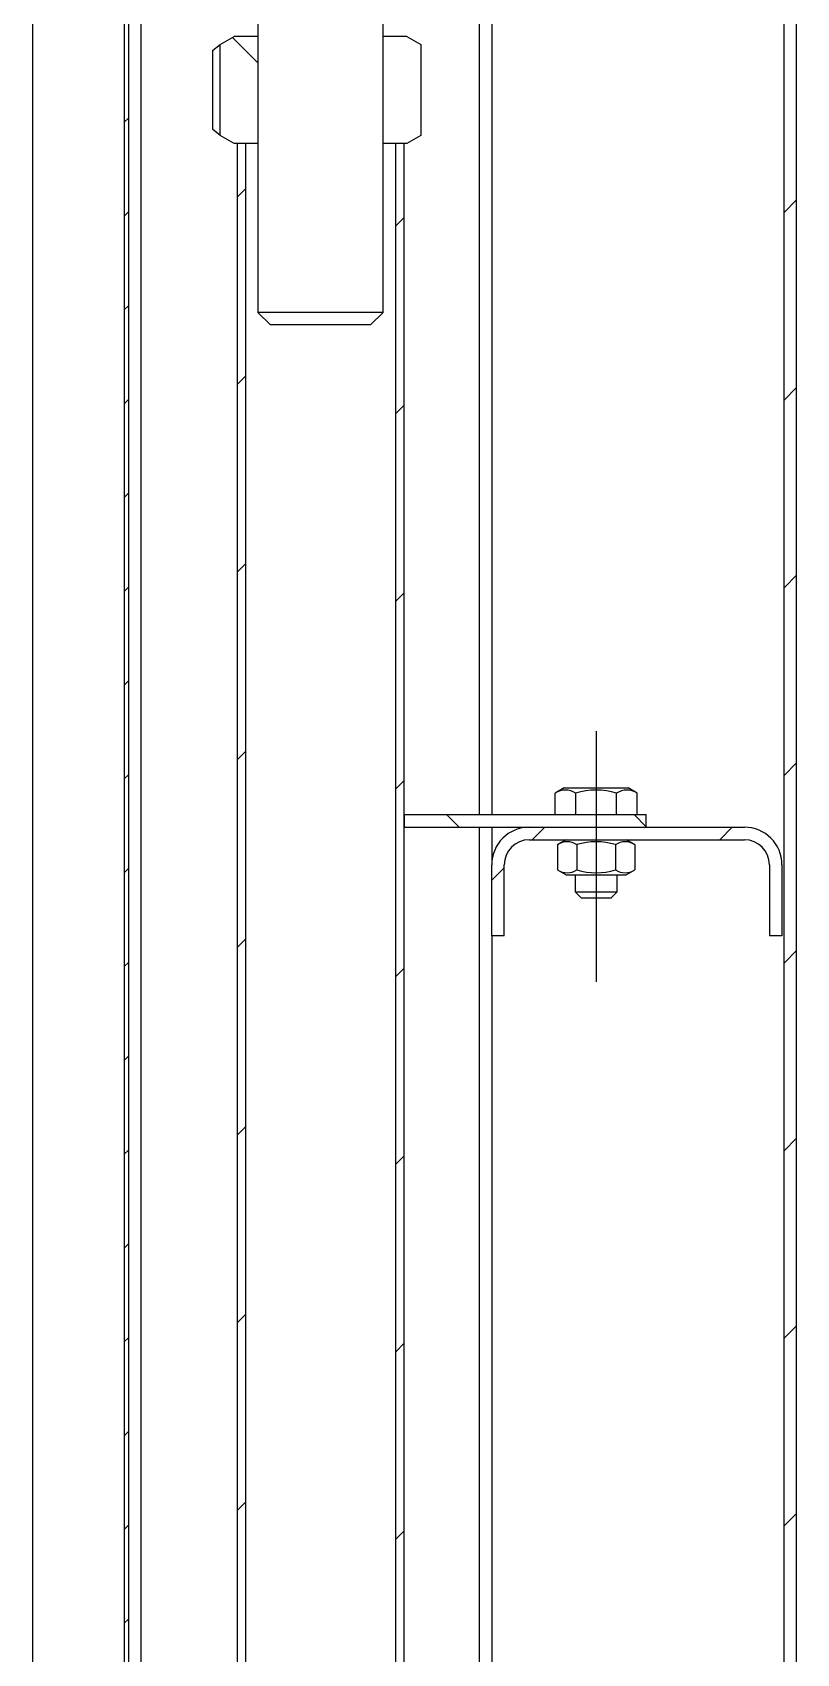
# Model space of a CAD drawing. Header units: millimetres. Extents: x 0 to 594, y 0 to 420.
# Drawn here: x 276.17 to 294.47, y 223.54 to 262.33 of the extents above; entities that cross this region are included whole.
import ezdxf

# ---------------------------------------------------------------- set-up
doc = ezdxf.new("R2010")
doc.units = ezdxf.units.MM
doc.layers.add('FORMAT', color=7, linetype='Continuous')

# ---------------------------------------------------------------- blocks, each defined once
blk = doc.blocks.new('SW_HATCH_0')
at = {"color": 0, "linetype": 'Continuous', "lineweight": 18}
for p, q in [((-4.21, 94.013), (-3.6, 93.403)), ((-6.7, 92.083), (-6.8, 91.983)), ((-3.9, 90.393), (-4.1, 90.193)), ((9.3, 90.122), (9, 89.822)), ((-6.7, 89.838), (-6.8, 89.738)), ((-0.1, 89.703), (-0.3, 89.503)), ((-6.7, 87.593), (-6.8, 87.493)), ((-3.9, 85.903), (-4.1, 85.703)), ((9.3, 85.632), (9, 85.332)), ((-6.7, 85.348), (-6.8, 85.248)), ((-0.1, 85.212), (-0.3, 85.012)), ((-6.7, 83.103), (-6.8, 83.003)), ((-3.9, 81.412), (-4.1, 81.212)), ((9.3, 81.142), (9, 80.842)), ((-6.7, 80.857), (-6.8, 80.757)), ((-0.1, 80.722), (-0.3, 80.522)), ((-6.7, 78.612), (-6.8, 78.512)), ((-3.9, 76.922), (-4.1, 76.722)), ((9.3, 76.652), (9, 76.352)), ((-6.7, 76.367), (-6.8, 76.267)), ((-0.1, 76.232), (-0.3, 76.032)), ((0.919, 75.413), (1.219, 75.113)), ((5.409, 75.413), (5.7, 75.122)), ((3.271, 75.113), (2.971, 74.813)), ((7.761, 75.113), (7.461, 74.813)), ((-6.7, 74.122), (-6.8, 74.022)), ((2.3, 74.142), (2, 73.842)), ((-3.9, 72.432), (-4.1, 72.232)), ((9.3, 72.162), (9, 71.862)), ((-6.7, 71.877), (-6.8, 71.777)), ((-0.1, 71.742), (-0.3, 71.542)), ((-6.7, 69.632), (-6.8, 69.532)), ((-3.9, 67.942), (-4.1, 67.742)), ((9.3, 67.672), (9, 67.372)), ((-6.7, 67.387), (-6.8, 67.287)), ((-0.1, 67.252), (-0.3, 67.052)), ((-6.7, 65.142), (-6.8, 65.042)), ((-3.9, 63.452), (-4.1, 63.252)), ((-6.7, 62.897), (-6.8, 62.797)), ((9.3, 63.182), (9, 62.882)), ((-0.1, 62.762), (-0.3, 62.562)), ((-6.7, 60.652), (-6.8, 60.552)), ((-3.9, 58.962), (-4.1, 58.762)), ((9.3, 58.691), (9, 58.391)), ((-6.7, 58.407), (-6.8, 58.307)), ((-0.1, 58.272), (-0.3, 58.072)), ((-6.7, 56.162), (-6.8, 56.062))]:
    blk.add_line(p, q, dxfattribs=at)

msp = doc.modelspace()

# ---------------------------------------------------------------- linework, layer by layer
at = {"layer": 'FORMAT'}
for p, q in [((276.165, 274.916), (276.165, 175.966)), ((278.365, 274.291), (278.365, 177.966)), ((278.465, 274.291), (278.465, 177.966)), ((294.165, 174.366), (294.165, 274.306)), ((294.465, 174.366), (294.465, 274.306)), ((278.765, 271.716), (278.765, 184.766)), ((281.565, 270.436), (281.565, 255.636)), ((284.565, 255.636), (284.565, 270.436)), ((286.865, 267.266), (286.865, 243.616)), ((287.165, 263.516), (287.165, 243.616)), ((280.479, 261.901), (280.662, 262.046)), ((280.479, 261.901), (280.479, 260.017)), ((280.662, 262.046), (280.995, 262.239)), ((280.662, 259.872), (280.662, 262.046)), ((281.565, 262.239), (280.995, 262.239)), ((285.135, 262.239), (284.565, 262.239)), ((285.135, 262.239), (285.469, 262.046)), ((285.469, 262.046), (285.469, 259.872)), ((280.662, 259.872), (280.479, 260.017)), ((280.995, 259.679), (280.662, 259.872)), ((281.565, 259.679), (280.995, 259.679)), ((281.065, 259.679), (281.065, 189.679)), ((281.265, 259.679), (281.065, 259.679)), ((281.265, 259.679), (281.265, 189.679)), ((285.135, 259.679), (284.565, 259.679)), ((285.065, 259.679), (284.865, 259.679)), ((284.865, 189.679), (284.865, 259.679)), ((285.065, 189.679), (285.065, 259.679)), ((285.469, 259.872), (285.135, 259.679)), ((281.565, 255.636), (281.865, 255.336)), ((284.565, 255.636), (281.565, 255.636)), ((284.265, 255.336), (281.865, 255.336)), ((284.265, 255.336), (284.565, 255.636)), ((289.665, 245.616), (289.665, 239.616)), ((288.9, 244.256), (288.684, 244.131)), ((288.684, 243.616), (288.684, 244.131)), ((288.9, 244.256), (290.43, 244.256)), ((289.175, 243.616), (289.175, 244.131)), ((290.156, 243.616), (290.156, 244.131)), ((290.647, 244.131), (290.43, 244.256)), ((290.647, 243.616), (290.647, 244.131)), ((285.065, 243.616), (285.065, 243.316)), ((285.065, 243.616), (290.865, 243.616)), ((285.065, 243.316), (290.865, 243.316)), ((286.865, 243.316), (286.865, 220.816)), ((287.165, 243.316), (287.165, 242.416)), ((288.065, 243.316), (293.215, 243.316)), ((290.865, 243.316), (290.865, 243.616)), ((288.065, 243.016), (293.215, 243.016)), ((288.945, 243.016), (288.742, 242.898)), ((288.742, 242.898), (288.742, 242.294)), ((288.945, 243.016), (290.385, 243.016)), ((289.204, 242.898), (289.204, 242.294)), ((290.127, 242.898), (290.127, 242.294)), ((290.589, 242.898), (290.385, 243.016)), ((290.589, 242.898), (290.589, 242.294)), ((287.165, 240.716), (287.165, 242.416)), ((287.465, 240.716), (287.465, 242.416)), ((288.742, 242.294), (288.945, 242.176)), ((288.945, 242.176), (290.385, 242.176)), ((289.165, 242.176), (289.165, 241.766)), ((290.165, 241.766), (290.165, 242.176)), ((290.385, 242.176), (290.589, 242.294)), ((293.815, 242.416), (293.815, 240.716)), ((294.115, 242.416), (294.115, 240.716)), ((289.165, 241.766), (289.315, 241.616)), ((289.165, 241.766), (290.165, 241.766)), ((290.015, 241.616), (290.165, 241.766)), ((290.015, 241.616), (289.315, 241.616)), ((287.465, 240.716), (287.165, 240.716)), ((287.165, 240.716), (287.165, 220.816)), ((294.115, 240.716), (293.815, 240.716))]:
    msp.add_line(p, q, dxfattribs=at)
for centre, radius, start, end in [((288.929, 243.76), 0.445, 56.4991, 123.5009), ((289.665, 242.546), 1.659, 72.7948, 107.2052), ((290.402, 243.76), 0.445, 56.4991, 123.5009), ((288.065, 242.416), 0.9, 90, 180), ((293.215, 242.416), 0.9, 0, 90), ((288.065, 242.416), 0.6, 90, 180), ((288.973, 242.549), 0.418, 56.4991, 123.5009), ((289.665, 241.408), 1.561, 72.7844, 107.2156), ((290.358, 242.549), 0.418, 56.4991, 123.5009), ((293.215, 242.416), 0.6, 0, 90), ((288.973, 242.643), 0.418, 236.4991, 303.5009), ((289.665, 243.784), 1.56, 252.7811, 287.2189), ((290.358, 242.643), 0.418, 236.4991, 303.5009)]:
    msp.add_arc(centre, radius, start, end, dxfattribs=at)

# ---------------------------------------------------------------- block references
msp.add_blockref('SW_HATCH_0', (285.165, 168.203), dxfattribs=at)

doc.saveas('drawing.dxf')
